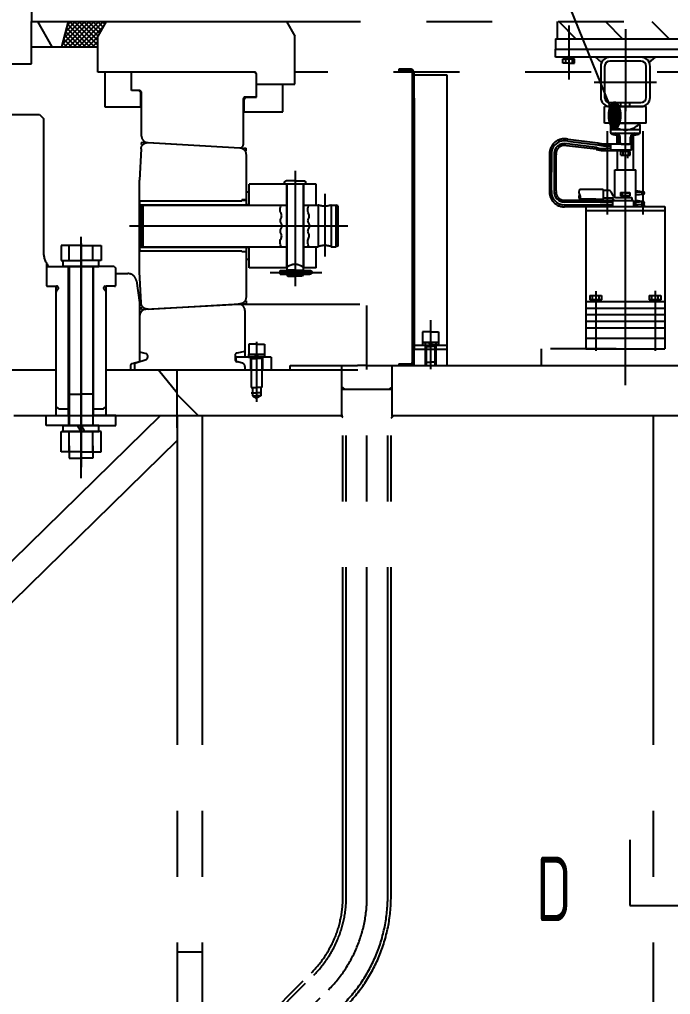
# Model space of a CAD drawing. Header units: millimetres. Extents: x 0 to 16800, y -462 to 11880.
# Drawn here: x 8334 to 9322, y 6671 to 8151 of the extents above; entities that cross this region are included whole.
import ezdxf
from ezdxf.enums import TextEntityAlignment as Align

# ---------------------------------------------------------------- set-up
doc = ezdxf.new("R2010")
doc.units = ezdxf.units.MM
doc.header["$LTSCALE"] = 400
for name, pattern in [('F', [0.75, 0.5, -0.25]), ('G', [2, 1.25, -0.25, 0.25, -0.25]), ('K', [2.5, 1.25, -0.25, 0.25, -0.25, 0.25, -0.25])]:
    doc.linetypes.add(name, pattern=pattern)
for name, color, linetype in [('01', 7, 'Continuous'), ('02', 1, 'Continuous'), ('04', 2, 'F'), ('05', 4, 'G'), ('07', 6, 'K'), ('11', 3, 'Continuous')]:
    doc.layers.add(name, color=color, linetype=linetype)
doc.styles.get("Standard").update_dxf_attribs({"font": 'isocp', "width": 0.707, "bigfont": 'intecad.shx'})
pattern_1 = [(45, (10320.3668, 7437.4077), (-0.4490128, 0.4490128), [])]

# ---------------------------------------------------------------- blocks, each defined once
blk = doc.blocks.new('rererwer')
at = {"layer": '07', "linetype": 'K'}
h = blk.add_hatch(color=6, dxfattribs=at)
h.paths.add_polyline_path([(35779.9, 27177.5), (35779.9, 27174.1), (35784, 27174.1)])
h.paths.add_polyline_path([(35855.9, 27177.3), (35851.8, 27174.1), (35855.9, 27174.1)])
h = blk.add_hatch(color=6, dxfattribs=at)
h.paths.add_polyline_path([(35854.4, 27134.1), (35854.4, 27130.4), (35858.8, 27134.1)])
h.paths.add_polyline_path([(35781.4, 27134.1), (35777.5, 27134.1), (35781.4, 27131.3)])
at = {"layer": '07', "color": 6, "linetype": 'K'}
for p, q in [((35866.4, 27660.1), (35866.4, 27657.6)), ((35883.9, 27660.1), (35866.4, 27660.1)), ((35883.9, 27657.6), (35866.4, 27657.6)), ((35886.9, 27215.6), (35886.9, 27654.6)), ((35889.4, 27210.1), (35889.4, 27654.6)), ((35889.4, 27651.1), (35939.4, 27651.1)), ((35939.4, 27651.1), (35939.4, 27235.1)), ((35889.4, 27616.1), (35889.4, 27235.1)), ((35145.4, 27590.9), (35320.6, 27590.9)), ((35320.6, 27590.9), (35326.6, 27584.9)), ((35326.6, 27584.9), (35326.6, 27381.6)), ((35383.6, 27039.2), (35383.6, 27405.6)), ((35353.2, 27392.1), (35353.2, 27369.6)), ((35383.6, 27392.1), (35353.2, 27392.1)), ((35365.6, 27369.6), (35365.6, 27392.1)), ((35383.6, 27395.2), (35383.6, 27056)), ((35383.6, 27392.1), (35414, 27392.1)), ((35401.6, 27369.6), (35401.6, 27392.1)), ((35414, 27392.1), (35414, 27369.6)), ((35353.2, 27369.6), (35383.6, 27369.6)), ((35356.3, 27360.6), (35356.3, 27369.6)), ((35356.3, 27369.6), (35383.6, 27369.6)), ((35383.6, 27358.5), (35383.6, 27371.7)), ((35410.8, 27369.6), (35383.6, 27369.6)), ((35414, 27369.6), (35383.6, 27369.6)), ((35410.8, 27360.6), (35410.8, 27369.6)), ((35331.1, 27365.3), (35331.1, 27331.4)), ((35331.1, 27358.6), (35333.1, 27360.6)), ((35333.1, 27360.6), (35383.6, 27360.6)), ((35383.6, 27360.6), (35356.3, 27360.6)), ((35364.6, 27134.1), (35364.6, 27360.6)), ((35365.6, 27360.6), (35365.6, 27119.1)), ((35434.1, 27360.6), (35383.6, 27360.6)), ((35383.6, 27360.6), (35410.8, 27360.6)), ((35401.6, 27360.6), (35401.6, 27119.1)), ((35402.6, 27134.1), (35402.6, 27360.6)), ((35434.1, 27360.6), (35436.1, 27358.6)), ((35436.1, 27358.6), (35436.1, 27331.4)), ((35436.1, 27349.6), (35454.9, 27349.6)), ((35467.8, 27338.5), (35472.6, 27305.6)), ((35331.9, 27330.6), (35346.3, 27330.6)), ((35345.6, 27134.1), (35345.6, 27330.6)), ((35346.4, 27323.5), (35348.4, 27325.5)), ((35420.7, 27323.5), (35418.7, 27325.5)), ((35435.3, 27330.6), (35421.6, 27330.6)), ((35421.6, 27134.1), (35421.6, 27330.6)), ((35472.6, 27305.6), (35472.6, 27216.1)), ((35482, 27295.4), (35622, 27303.4)), ((35622, 27303.4), (35806.9, 27303.4)), ((35632.6, 27293.4), (35632.6, 27222.6)), ((35817.9, 26403.9), (35817.9, 27301.4)), ((35472.6, 27285.4), (35472.6, 27216.1)), ((35914.4, 27278.9), (35914.4, 27204.7)), ((35914.4, 27264.3), (35914.4, 27212.3)), ((35902.4, 27261.2), (35902.4, 27245.2)), ((35914.4, 27261.2), (35902.4, 27261.2)), ((35914.4, 27261.2), (35926.4, 27261.2)), ((35926.4, 27261.2), (35926.4, 27245.2)), ((35650.2, 27242.7), (35638.2, 27242.7)), ((35638.2, 27242.7), (35638.2, 27226.7)), ((35650.2, 27245.8), (35650.2, 27155)), ((35650.2, 27242.7), (35662.2, 27242.7)), ((35662.2, 27242.7), (35662.2, 27226.7)), ((35889.4, 27241.1), (35939.4, 27241.1)), ((35889.4, 27235.1), (35939.4, 27235.1)), ((35889.4, 27235.1), (35939.4, 27235.1)), ((35914.4, 27245.2), (35902.2, 27245.2)), ((35902.2, 27245.2), (35902.2, 27241.1)), ((35902.2, 27241.1), (35914.4, 27241.1)), ((35902.4, 27245.2), (35914.4, 27245.2)), ((35906.4, 27245.2), (35906.4, 27210.1)), ((35906.4, 27239.2), (35914.4, 27239.2)), ((35908, 27239.2), (35908, 27210.1)), ((35914.4, 27241.1), (35912, 27245.2)), ((35914.4, 27247.3), (35914.4, 27239)), ((35926.4, 27245.2), (35914.4, 27245.2)), ((35914.4, 27245.2), (35926.6, 27245.2)), ((35914.4, 27245.2), (35916.7, 27241.1)), ((35926.6, 27241.1), (35914.4, 27241.1)), ((35922.4, 27239.2), (35914.4, 27239.2)), ((35920.8, 27239.2), (35920.8, 27210.1)), ((35922.4, 27245.2), (35922.4, 27210.1)), ((35926.6, 27245.2), (35926.6, 27241.1)), ((35939.4, 27235.1), (35939.4, 27210.1)), ((36996.4, 27235.4), (36082.4, 27235.4)), ((36082.4, 27235.4), (36082.4, 27210.1)), ((36082.4, 27235.4), (36082.4, 27210.1)), ((35466.6, 27214.2), (35482.5, 27219.3)), ((35472.6, 27230.8), (35482.3, 27228.1)), ((35484.6, 27225.2), (35484.6, 27222.2)), ((35617.6, 27226.1), (35617.6, 27218.9)), ((35672.6, 27222.6), (35618.6, 27222.6)), ((35618.6, 27222.6), (35618.6, 27218.6)), ((35632.6, 27231.2), (35620, 27229)), ((35650.2, 27226.7), (35638, 27226.7)), ((35638, 27226.7), (35638, 27222.6)), ((35638, 27222.6), (35650.2, 27222.6)), ((35638.2, 27226.7), (35650.2, 27226.7)), ((35641.2, 27222.6), (35641.2, 27203.6)), ((35642.2, 27222.6), (35642.2, 27176.7)), ((35642.2, 27220.7), (35650.2, 27220.7)), ((35650.2, 27222.6), (35647.8, 27226.7)), ((35650.2, 27228.8), (35650.2, 27220.5)), ((35662.2, 27226.7), (35650.2, 27226.7)), ((35650.2, 27226.7), (35662.4, 27226.7)), ((35650.2, 27226.7), (35652.5, 27222.6)), ((35662.4, 27222.6), (35650.2, 27222.6)), ((35658.2, 27220.7), (35650.2, 27220.7)), ((35658.2, 27222.6), (35658.2, 27176.7)), ((35659.2, 27222.6), (35659.2, 27203.6)), ((35662.4, 27226.7), (35662.4, 27222.6)), ((35672.6, 27222.6), (35672.6, 27203.6)), ((35269.6, 27203.6), (35345.6, 27203.6)), ((35281.4, 27203.6), (35345.6, 27203.6)), ((35281.9, 27203.6), (35345.6, 27203.6)), ((35421.6, 27203.6), (35458.6, 27203.6)), ((35421.6, 27203.6), (35701, 27203.6)), ((35421.6, 27203.6), (35701, 27203.6)), ((35458.6, 27209.8), (35458.6, 27203.6)), ((35458.6, 27203.6), (35804.2, 27203.6)), ((35461, 27213), (35472.6, 27216.1)), ((35464.6, 27211.3), (35464.6, 27203.6)), ((35465.2, 27203.6), (35736.4, 27203.6)), ((35501.4, 27203.6), (35529.4, 27168.6)), ((35529.4, 27134.1), (35529.4, 27203.6)), ((35628.9, 27213.6), (35619.8, 27216)), ((35632.6, 27208.7), (35632.6, 27203.6)), ((35701, 27203.6), (35701, 27210.1)), ((35701, 27210.1), (35803.6, 27210.1)), ((35779.9, 27203.6), (35779.9, 27210.1)), ((35779.9, 27134.1), (35779.9, 27203.6)), ((35817.9, 27210.1), (35803.6, 27210.1)), ((35817.9, 27210.1), (37063.2, 27210.1)), ((35855.9, 27134.1), (35855.9, 27210.1)), ((35866.4, 27212.6), (35866.4, 27210.1)), ((35866.4, 27212.6), (35883.9, 27212.6)), ((35866.4, 27210.1), (35883.9, 27210.1)), ((35886.9, 27210.1), (35939.4, 27210.1)), ((35906.4, 27215.2), (35914.4, 27215.2)), ((35922.4, 27215.2), (35914.4, 27215.2)), ((35642.2, 27176.7), (35650.2, 27176.7)), ((35643.8, 27176.7), (35643.8, 27168.6)), ((35658.2, 27176.7), (35650.2, 27176.7)), ((35656.6, 27176.7), (35656.6, 27168.6)), ((35784, 27174.1), (35779.9, 27177.5)), ((35779.9, 27174.1), (35855.9, 27174.1)), ((35781.4, 26403.9), (35781.4, 27174.1)), ((35786.4, 26403.9), (35786.4, 27174.1)), ((35849.4, 26403.9), (35849.4, 27174.1)), ((35851.8, 27174.1), (35855.9, 27177.3)), ((35854.4, 26403.9), (35854.4, 27174.1)), ((35365.6, 27166.6), (35383.6, 27166.6)), ((35401.6, 27166.6), (35383.6, 27166.6)), ((35529.4, 27166.1), (35561.4, 27134.1)), ((35642.2, 27168.6), (35650.2, 27168.6)), ((35643.8, 27168.6), (35643.8, 27163.9)), ((35643.8, 27163.9), (35650.2, 27160.7)), ((35643.8, 27163.9), (35650.2, 27163.9)), ((35658.2, 27168.6), (35650.2, 27168.6)), ((35656.6, 27163.9), (35650.2, 27163.9)), ((35656.6, 27163.9), (35650.2, 27160.7)), ((35656.6, 27168.6), (35656.6, 27163.9)), ((35349.6, 27144.1), (35345.6, 27148.1)), ((35349.6, 27144.1), (35364.6, 27144.1)), ((35401.6, 27144.1), (35417.6, 27144.1)), ((35417.6, 27144.1), (35421.6, 27148.1)), ((35503.6, 27133.8), (34947.6, 26589.6)), ((35281.4, 27134.1), (35781.4, 27134.1)), ((35281.4, 27134.1), (35365.6, 27134.1)), ((35330.6, 27119.1), (35330.6, 27134.1)), ((35330.6, 27134.1), (35365.6, 27134.1)), ((35365.1, 27119.1), (35365.1, 27134.1)), ((35383.6, 27117), (35383.6, 27135.9)), ((35436.6, 27134.1), (35401.6, 27134.1)), ((35402.1, 27119.1), (35402.1, 27134.1)), ((35436.6, 27119.1), (35436.6, 27134.1)), ((35503.6, 27133.8), (35503.6, 27134.1)), ((35529.1, 27133.6), (35503.6, 27133.8)), ((35529.1, 27133.6), (35529.4, 27096.1)), ((35529.4, 27134.1), (35529.4, 26084.2)), ((35567.4, 27134.1), (35567.4, 26122.2)), ((35777.5, 27134.1), (35781.4, 27131.3)), ((35854.4, 27134.1), (37047.4, 27134.1)), ((35854.4, 27130.4), (35858.8, 27134.1)), ((36252.4, 27134.1), (36252.4, 25355.1)), ((35383.6, 27119.1), (35330.6, 27119.1)), ((35356.3, 27110.1), (35356.3, 27119.1)), ((35356.3, 27119.1), (35383.6, 27119.1)), ((35383.6, 27110.1), (35378.4, 27119.1)), ((35383.6, 27108), (35383.6, 27121.2)), ((35383.6, 27119.1), (35436.6, 27119.1)), ((35383.6, 27119.1), (35388.8, 27110.1)), ((35410.8, 27119.1), (35383.6, 27119.1)), ((35410.8, 27110.1), (35410.8, 27119.1)), ((35353.2, 27079.1), (35353.2, 27110.1)), ((35353.2, 27110.1), (35383.6, 27110.1)), ((35383.6, 27110.1), (35356.3, 27110.1)), ((35365.6, 27079.1), (35365.6, 27110.1)), ((35383.6, 27078), (35383.6, 27111.1)), ((35414, 27110.1), (35383.6, 27110.1)), ((35383.6, 27110.1), (35410.8, 27110.1)), ((35401.6, 27079.1), (35401.6, 27110.1)), ((35414, 27079.1), (35414, 27110.1)), ((35529.4, 27096.1), (34963.4, 26542.1)), ((35365.6, 27088.1), (35365.6, 27069.6)), ((35401.6, 27088.1), (35401.6, 27069.6)), ((35383.6, 27079.1), (35353.2, 27079.1)), ((35383.6, 27079.1), (35414, 27079.1)), ((35365.6, 27069.6), (35383.6, 27069.6)), ((35401.6, 27069.6), (35383.6, 27069.6)), ((35529.4, 26320.1), (35567.4, 26320.1)), ((35084.6, 25639.5), (35733.5, 26288.3)), ((35088.2, 25635.9), (35737, 26284.8)), ((35110.4, 25613.7), (35759.3, 26262.5))]:
    blk.add_line(p, q, dxfattribs=at)
for centre, radius, start, end in [((35883.9, 27654.6), 5.5, 0, 90), ((35883.9, 27654.6), 3, 0, 90), ((35358.6, 27381.6), 32, 180, 221.1333), ((35454.9, 27336.6), 13, 8.25, 90), ((35332.6, 27332.1), 1.5, 180, 270), ((35331.9, 27331.4), 0.8, 180, 270), ((35348.6, 27321.4), 3, 135, 180), ((35346.3, 27327.6), 3, 315, 90), ((35420.8, 27327.6), 3, 90, 225), ((35418.6, 27321.4), 3, 0, 45), ((35434.6, 27332.1), 1.5, 270, 0), ((35435.3, 27331.4), 0.8, 270, 0), ((35482.6, 27285.4), 10, 93.2448, 180), ((35622.6, 27293.4), 10, 0, 93.2448), ((35481.6, 27225.2), 3, 0, 75), ((35481.6, 27222.2), 3, 288, 0), ((35620.6, 27226.1), 3, 100, 180), ((35620.6, 27218.9), 3, 180, 255), ((35621.6, 27218.6), 3, 180, 255), ((35461.9, 27209.8), 3.3, 105, 180), ((35467.6, 27211.3), 3, 108, 180), ((35627.6, 27208.7), 5, 0, 75), ((35883.9, 27215.6), 3, 270, 0), ((35883.9, 27215.6), 5.5, 270, 0), ((35617.9, 26403.9), 163.5, 315, 0), ((35617.9, 26403.9), 168.5, 315, 0), ((35617.9, 26403.9), 200, 315, 0), ((35617.9, 26403.9), 231.5, 315, 0), ((35617.9, 26403.9), 236.5, 315, 0)]:
    blk.add_arc(centre, radius, start, end, dxfattribs=at)
blk = doc.blocks.new('trttrt')
at = {"layer": '07', "color": 6, "linetype": 'K'}
for p, q in [((40031.4, 27548.5), (39892.1, 27540.6)), ((40041.4, 27549), (40037.9, 27548.8)), ((40041.4, 27549), (40041.6, 27545.5)), ((39886.5, 27540.3), (39882.6, 27540)), ((39882.6, 27536), (39882.6, 27540)), ((39882.6, 27530.6), (39882.6, 27453.5)), ((40041.9, 27539.1), (40044.6, 27491.7)), ((39808.1, 27505.5), (39808.1, 27330.5)), ((39776.1, 27453.5), (39776.1, 27485.5)), ((39776.1, 27485.5), (39877.6, 27485.5)), ((39808.1, 27490.5), (39794.6, 27490.5)), ((39795.1, 27485.5), (39795.1, 27358.5)), ((39795.6, 27484.5), (39795.6, 27354.5)), ((39808.1, 27490.5), (39821.6, 27490.5)), ((39820.6, 27484.5), (39820.6, 27354.5)), ((39821.1, 27485.5), (39821.1, 27358.5)), ((39877.6, 27453.5), (39877.6, 27485.5)), ((40044.6, 27352.4), (40044.6, 27491.7)), ((39763.1, 27470.8), (39763.1, 27375.4)), ((39877.6, 27473), (39882.6, 27473)), ((39882.6, 27461.5), (39889, 27461.5)), ((39889, 27461), (39882.6, 27461)), ((39889, 27461.5), (39889, 27460)), ((40044.6, 27460), (39889, 27460)), ((40042.9, 27460), (40044.4, 27459.2)), ((40042.9, 27454), (40044.4, 27454.9)), ((40044.4, 27459.2), (40044.4, 27384.9)), ((39743.1, 27452.7), (39746.1, 27453.5)), ((39743.1, 27452.7), (39743.1, 27391.3)), ((39753.1, 27453.5), (39746.1, 27453.5)), ((39746.1, 27453.5), (39746.1, 27390.5)), ((39753.1, 27453.5), (39753.1, 27390.5)), ((39795.6, 27453.5), (39773.1, 27453.5)), ((39773.1, 27453.5), (39773.1, 27390.5)), ((40039.4, 27453.5), (39820.6, 27453.5)), ((39882.6, 27454.5), (39877.6, 27454.5)), ((40042.9, 27454), (39882.6, 27454)), ((40042.4, 27452.7), (40039.4, 27453.5)), ((40039.4, 27453.5), (40039.4, 27390.5)), ((40042.4, 27452.7), (40042.4, 27391.3)), ((40042.9, 27454), (40042.9, 27390)), ((40059.6, 27422), (39728.1, 27422)), ((39743.1, 27391.3), (39746.1, 27390.5)), ((39753.1, 27390.5), (39746.1, 27390.5)), ((39795.6, 27390.5), (39773.1, 27390.5)), ((39776.1, 27358.5), (39776.1, 27390.5)), ((40039.4, 27390.5), (39820.6, 27390.5)), ((39877.6, 27358.5), (39877.6, 27390.5)), ((39882.6, 27389.5), (39877.6, 27389.5)), ((39882.6, 27390.5), (39882.6, 27313.5)), ((40042.9, 27390), (39882.6, 27390)), ((39889, 27383), (39882.6, 27383)), ((39882.6, 27382.5), (39889, 27382.5)), ((39889, 27384), (39889, 27382.5)), ((40044.6, 27384), (39889, 27384)), ((40042.4, 27391.3), (40039.4, 27390.5)), ((40042.9, 27390), (40044.4, 27389.2)), ((40042.9, 27384), (40044.4, 27384.9)), ((39877.6, 27371), (39882.6, 27371)), ((39845.7, 27351.5), (39767.5, 27351.5)), ((39776.1, 27358.5), (39795.6, 27358.5)), ((39830.7, 27354.5), (39785.4, 27354.5)), ((39796.9, 27354.7), (39795.6, 27355.9)), ((39796.9, 27354.7), (39796.9, 27354.5)), ((39808.1, 27354.7), (39796.9, 27354.7)), ((39808.1, 27354.7), (39819.4, 27354.7)), ((39819.4, 27354.7), (39820.6, 27355.9)), ((39819.4, 27354.7), (39819.4, 27354.5)), ((39820.6, 27358.5), (39877.6, 27358.5)), ((39830.7, 27348.6), (39830.7, 27354.5)), ((40041.9, 27305), (40044.6, 27352.4)), ((39830.7, 27348.6), (39785.4, 27348.6)), ((39795.6, 27348.6), (39795.6, 27348.5)), ((39795.6, 27348.5), (39797.4, 27345.5)), ((39796.9, 27348.4), (39796.1, 27347.7)), ((39796.9, 27348.4), (39796.9, 27348.6)), ((39808.1, 27348.4), (39796.9, 27348.4)), ((39797.4, 27345.5), (39808.1, 27345.5)), ((39808.1, 27348.4), (39819.4, 27348.4)), ((39818.9, 27345.5), (39808.1, 27345.5)), ((39820.6, 27348.5), (39818.9, 27345.5)), ((39819.4, 27348.4), (39819.4, 27348.6)), ((39819.4, 27348.4), (39820.1, 27347.7)), ((39820.6, 27348.6), (39820.6, 27348.5)), ((39882.6, 27308.1), (39882.6, 27304)), ((39886.5, 27303.8), (39882.6, 27304)), ((40031.4, 27295.6), (39892.1, 27303.5)), ((40041.4, 27295), (40037.9, 27295.2)), ((40041.4, 27295), (40041.6, 27298.6))]:
    blk.add_line(p, q, dxfattribs=at)
for points in [[(39787.2, 27390.5), (39788.3, 27393.3), (39788.8, 27395.8), (39788.9, 27397.9), (39788.6, 27399.8), (39788.1, 27401.5), (39787.5, 27403), (39787, 27404.4), (39786.6, 27405.6), (39786.5, 27406.8), (39786.6, 27408), (39786.9, 27409.1), (39787.3, 27410.1), (39787.7, 27411.2), (39788.1, 27412.2), (39788.4, 27413.2), (39788.5, 27414.2), (39788.4, 27415.2), (39788.1, 27416.1), (39787.7, 27417.1), (39787.2, 27418.1), (39786.8, 27419.1), (39786.4, 27420.1), (39786.1, 27421.1), (39786, 27422), (39786.1, 27423), (39786.4, 27424), (39786.8, 27425), (39787.2, 27426), (39787.7, 27427), (39788.1, 27428), (39788.4, 27428.9), (39788.5, 27429.9), (39788.4, 27430.9), (39788.1, 27431.9), (39787.7, 27432.9), (39787.3, 27433.9), (39786.9, 27435), (39786.6, 27436.1), (39786.5, 27437.2), (39786.6, 27438.5), (39787, 27439.7), (39787.5, 27441.1), (39788.1, 27442.6), (39788.6, 27444.3), (39788.9, 27446.2), (39788.8, 27448.3), (39788.3, 27450.8), (39787.2, 27453.5)], [(39829.2, 27390.5), (39830.2, 27393.3), (39830.7, 27395.8), (39830.8, 27397.9), (39830.5, 27399.8), (39830, 27401.5), (39829.4, 27403), (39828.9, 27404.4), (39828.5, 27405.6), (39828.4, 27406.8), (39828.5, 27408), (39828.8, 27409.1), (39829.2, 27410.1), (39829.6, 27411.2), (39830, 27412.2), (39830.3, 27413.2), (39830.4, 27414.2), (39830.3, 27415.2), (39830, 27416.1), (39829.6, 27417.1), (39829.2, 27418.1), (39828.7, 27419.1), (39828.3, 27420.1), (39828, 27421.1), (39827.9, 27422), (39828, 27423), (39828.3, 27424), (39828.7, 27425), (39829.2, 27426), (39829.6, 27427), (39830, 27428), (39830.3, 27428.9), (39830.4, 27429.9), (39830.3, 27430.9), (39830, 27431.9), (39829.6, 27432.9), (39829.2, 27433.9), (39828.8, 27435), (39828.5, 27436.1), (39828.4, 27437.2), (39828.5, 27438.5), (39828.9, 27439.7), (39829.4, 27441.1), (39830, 27442.6), (39830.5, 27444.3), (39830.8, 27446.2), (39830.7, 27448.3), (39830.2, 27450.8), (39829.2, 27453.5)]]:
    blk.add_lwpolyline(points, dxfattribs=at)
for centre, radius, start, end in [((40032, 27538.5), 10, 3.2448, 93.2448), ((39892.6, 27530.6), 10, 93.2448, 180), ((39794.6, 27488), 2.5, 90.0002, 272.3087), ((39794.6, 27484.5), 1, 360, 90), ((39821.6, 27484.5), 1, 90, 180), ((39821.5, 27488), 2.5, 270, 87.6919), ((39785.4, 27351.5), 2.95, 90, 270), ((39808.1, 27345.5), 18.6, 90, 132.2249), ((39808.1, 27345.5), 18.6, 47.775, 90), ((39892.6, 27313.5), 10, 180, 266.7552), ((40032, 27305.6), 10, 266.7552, 356.7552)]:
    blk.add_arc(centre, radius, start, end, dxfattribs=at)
for points in [[(39753.1, 27453.5), (39753.5, 27453.4), (39753.8, 27453.3), (39754.2, 27453.2), (39754.6, 27453.1), (39755, 27453), (39755.4, 27452.9), (39755.9, 27452.8), (39756.3, 27452.7), (39756.8, 27452.6), (39757.4, 27452.5), (39758, 27452.4), (39758.7, 27452.2), (39759.5, 27452.1), (39760.6, 27452), (39763.1, 27451.9), (39765.7, 27452), (39766.7, 27452.1), (39767.5, 27452.2), (39768.2, 27452.4), (39768.8, 27452.5), (39769.4, 27452.6), (39769.9, 27452.7), (39770.4, 27452.8), (39770.8, 27452.9), (39771.3, 27453), (39771.7, 27453.1), (39772, 27453.2), (39772.4, 27453.3), (39772.8, 27453.4), (39773.1, 27453.5)], [(39753.1, 27390.5), (39753.5, 27390.7), (39753.8, 27390.8), (39754.2, 27390.9), (39754.6, 27391), (39755, 27391.1), (39755.4, 27391.2), (39755.9, 27391.3), (39756.3, 27391.4), (39756.8, 27391.5), (39757.4, 27391.6), (39758, 27391.7), (39758.7, 27391.8), (39759.5, 27392), (39760.6, 27392.1), (39763.1, 27392.2), (39765.7, 27392.1), (39766.7, 27392), (39767.5, 27391.8), (39768.2, 27391.7), (39768.8, 27391.6), (39769.4, 27391.5), (39769.9, 27391.4), (39770.4, 27391.3), (39770.8, 27391.2), (39771.3, 27391.1), (39771.7, 27391), (39772, 27390.9), (39772.4, 27390.8), (39772.8, 27390.7), (39773.1, 27390.5)]]:
    blk.add_spline(points, degree=3, dxfattribs=at)
blk = doc.blocks.new('tfdfsdfsd')
at = {"layer": '07', "linetype": 'K'}
h = blk.add_hatch(dxfattribs=at)
h.set_pattern_fill('_USER', color=6, scale=5, angle=315, style=0, double=1, pattern_type=0)
h.set_pattern_definition([(315, (30497.1774, 26697.619), (3.535534, 3.535534), []), (45, (30497.1774, 26697.619), (-3.535534, 3.535534), [])])
h.paths.add_polyline_path([(35408.9, 33295), (35408.9, 33311), (35421.9, 33333), (35364.4, 33333), (35354.2, 33295)])
h = blk.add_hatch(dxfattribs=at)
h.set_pattern_fill('_USER', color=6, scale=50, angle=315, style=0, pattern_type=0)
h.set_pattern_definition([(315, (30481.223, 27548.505), (35.35534, 35.35534), [])])
h.paths.add_polyline_path([(36929.3, 33333, 0.00787), (36942.1, 33307.1), (37174.4, 33307.1), (37174.4, 33333)])
h.paths.add_polyline_path([(36942.1, 33307.1, -0.00787), (36929.3, 33333), (36107.4, 33333), (36107.4, 33307.1)])
h.paths.add_polyline_path([(38574.7, 33307.1, 0.00787), (38587.4, 33333), (38342.4, 33333), (38342.4, 33307.1)])
h.paths.add_polyline_path([(39409.4, 33307.1), (39409.4, 33333), (38587.4, 33333, -0.00787), (38574.7, 33307.1)])
at = {"layer": '07', "color": 6, "linetype": 'K'}
for p, q in [((35308.4, 33383), (35308.4, 33333)), ((35308.1, 33333), (40208.6, 33333)), ((35308.1, 33269), (35308.1, 33333)), ((35308.1, 33333), (35566.6, 33333)), ((35339.8, 33295), (35317.9, 33333)), ((35354.2, 33295), (35364.4, 33333)), ((35421.9, 33333), (35408.9, 33311)), ((35695.4, 33333), (35708.4, 33311)), ((36107.4, 33307.1), (36107.4, 33333)), ((35408.9, 33256.3), (35408.9, 33311)), ((35708.4, 33238.3), (35708.4, 33311)), ((36107.4, 33307.1), (37536, 33307.1)), ((35308.1, 33295), (35354.2, 33295)), ((35354.2, 33295), (35408.9, 33295)), ((34432.6, 33269), (35308.1, 33269)), ((35647.1, 33256.3), (35408.9, 33256.3)), ((35420.4, 33203.3), (35420.4, 33256.3)), ((35460.4, 33228.3), (35460.4, 33256.3)), ((35647.1, 33256.3), (35650.1, 33253.3)), ((35650.1, 33218.3), (35650.1, 33253.3)), ((37758.4, 33256.3), (35708.4, 33256.3)), ((35472.4, 33228.3), (35460.4, 33228.3)), ((35471.4, 33228.3), (35474.4, 33225.3)), ((35650.1, 33238.3), (35708.4, 33238.3)), ((35690.1, 33196.3), (35690.1, 33238.3)), ((35474.4, 33203.3), (35474.4, 33225.3)), ((35475.4, 33159.4), (35475.4, 33225.3)), ((35630.1, 33146.5), (35630.1, 33216.3)), ((35631.1, 33215.3), (35634.1, 33218.3)), ((35631.1, 33196.3), (35631.1, 33215.3)), ((35650.1, 33218.3), (35632.1, 33218.3)), ((35635.1, 33218.3), (35650.2, 33218.3)), ((35640, 33218.3), (35650.2, 33218.3)), ((35474.4, 33203.3), (35420.4, 33203.3)), ((35631.1, 33196.3), (35690.1, 33196.3)), ((35484.8, 33149.4), (35624.8, 33141.5))]:
    blk.add_line(p, q, dxfattribs=at)
for centre, radius, start, end in [((35647.1, 33253.3), 3, 0, 90), ((35472.4, 33225.3), 3, 0, 90), ((35632.1, 33216.3), 2, 90, 180), ((35485.4, 33159.4), 10, 180, 266.7552), ((35625.1, 33146.5), 5, 266.7552, 0)]:
    blk.add_arc(centre, radius, start, end, dxfattribs=at)
blk = doc.blocks.new('*U142')
at = {"layer": '01'}
for p, q in [((-7.7, 2.6), (-7.7, 0)), ((0, 2.6), (-7.7, 2.6)), ((-7.7, 0), (0, 0)), ((0, 0), (-1.5, 2.6)), ((0, 2.6), (1.5, 0)), ((0, 2.6), (7.7, 2.6)), ((7.7, 0), (0, 0)), ((7.7, 2.6), (7.7, 0))]:
    blk.add_line(p, q, dxfattribs=at)
at = {"layer": '05'}
blk.add_line((0, 4.7), (0, -2.1), dxfattribs=at)
blk = doc.blocks.new('RERER')
for points in [[(9217.6, 8085.8, -0.28969), (9230.3, 8093.8), (9208.3, 8093.8)], [(9289.9, 8085.8, 0.28969), (9277.3, 8093.8), (9299.3, 8093.8)], [(9269.8, 7870.2), (9269.8, 7867), (9273, 7867)]]:
    blk.add_hatch(color=256).paths.add_polyline_path(points)
at = {"layer": '02'}
h = blk.add_hatch(dxfattribs=at)
h.set_pattern_fill('LINE', color=256, scale=0.2, angle=45, style=0)
h.set_pattern_definition(pattern_1)
h.paths.add_polyline_path([(9280.8, 7889.4, 0.414214), (9278.9, 7887.6), (9280.8, 7887.6)])
h.paths.add_polyline_path([(9280.8, 7887.6), (9278.9, 7887.6, 0.414214), (9280.8, 7885.7)])
h.paths.add_polyline_path([(9280.8, 7889.4), (9280.8, 7887.6), (9282.7, 7887.6, 0.414214)])
h.paths.add_polyline_path([(9282.7, 7887.6), (9280.8, 7887.6), (9280.8, 7885.7, 0.414214)], flags=16)
h.paths.add_polyline_path([(9280.5, 7884.3), (9283.3, 7884.3), (9283.3, 7888), (9280.5, 7888)], flags=9)
h = blk.add_hatch(dxfattribs=at)
h.set_pattern_fill('LINE', color=256, scale=0.2, angle=45, style=0)
h.set_pattern_definition(pattern_1)
h.paths.add_polyline_path([(9280.8, 7874.5, 0.017381), (9280.6, 7874.5, 0.965832), (9280.8, 7870.8)])
h.paths.add_polyline_path([(9280.8, 7874.5), (9280.8, 7870.8, 1)])
h = blk.add_hatch(dxfattribs=at)
h.set_pattern_fill('LINE', color=256, scale=0.2, angle=45, style=0)
h.set_pattern_definition(pattern_1)
h.paths.add_polyline_path([(9280.8, 7870.8), (9280.5, 7870.8, 0.91941), (9280.8, 7867)])
h.paths.add_polyline_path([(9280.8, 7870.8), (9280.8, 7870.8), (9280.8, 7867, 0.985695)])
for p, q in [((9147.8, 8093.8), (9147.8, 8105.8)), ((9359.8, 8093.8), (9147.8, 8093.8)), ((9217.6, 8085.8), (9208.3, 8093.8)), ((9277.3, 8087.8), (9230.3, 8087.8)), ((9289.9, 8085.8), (9299.3, 8093.8)), ((9216.3, 8079.8), (9216.3, 8032.8)), ((9222.3, 8079.8), (9222.3, 8032.8)), ((9285.3, 8032.8), (9285.3, 8079.8)), ((9291.3, 8032.8), (9291.3, 8079.8)), ((9230.3, 8024.8), (9277.3, 8024.8)), ((9253.8, 8018.8), (9222, 8018.8)), ((9222, 7993.4), (9222, 8018.8)), ((9230.3, 8018.8), (9277.3, 8018.8)), ((9285.5, 8018.8), (9253.8, 8018.8)), ((9285.5, 7993.4), (9285.5, 8018.8)), ((9285.5, 7993.4), (9222, 7993.4)), ((9237.8, 7923), (9253.8, 7923)), ((9253.8, 7923), (9269.8, 7923)), ((9269.8, 7891.6), (9280.8, 7889.4)), ((9269.8, 7888.6), (9280.6, 7889.4)), ((9269.8, 7884.8), (9280.9, 7885.7)), ((9269.8, 7876.8), (9281.1, 7874.5)), ((9269.8, 7873.8), (9280.6, 7874.5)), ((9269.8, 7870), (9280.9, 7870.8)), ((9273, 7867), (9269.8, 7870.2))]:
    blk.add_line(p, q)
at = {"ltscale": 0.75}
for p, q in [((9224, 7959.2), (9231.6, 7959.2)), ((9231.6, 7955), (9224, 7955)), ((9263.3, 7961.6), (9231.6, 7961.6)), ((9263.3, 7952.6), (9231.6, 7952.6)), ((9202.9, 7892.7), (9184.4, 7892.7)), ((9219.2, 7892.7), (9202.9, 7892.7)), ((9220.6, 7879.6), (9220.6, 7891.3)), ((9229.1, 7891.2), (9220.6, 7891.2)), ((9235.7, 7882.9), (9232.2, 7889.3)), ((9208.9, 7878.2), (9184.4, 7878.2)), ((9208.9, 7878.2), (9219.2, 7878.2)), ((9234.7, 7879.8), (9220.6, 7879.8)), ((9234.6, 7876), (9266.3, 7876)), ((9235.7, 7877.9), (9234.7, 7879.8)), ((9238.8, 7881), (9263.4, 7881)), ((9263.4, 7881), (9263.4, 7876)), ((9234.6, 7873.6), (9215.3, 7873.6)), ((9234.6, 7869.4), (9215.3, 7869.4))]:
    blk.add_line(p, q, dxfattribs=at)
for centre, radius, start, end in [((9230.3, 8079.8), 14, 90, 180), ((9230.3, 8079.8), 8, 90, 180), ((9277.3, 8079.8), 14, 0, 90), ((9277.3, 8079.8), 8, 0, 90), ((9230.3, 8032.8), 14, 180, 270), ((9230.3, 8032.8), 8, 180, 270), ((9277.3, 8032.8), 14, 270, 0), ((9277.3, 8032.8), 8, 270, 0), ((9280.8, 7887.6), 1.88, 270, 90), ((9280.8, 7872.7), 1.88, 270, 93.9831), ((9280.8, 7868.9), 1.88, 270, 88.349)]:
    blk.add_arc(centre, radius, start, end)
for centre, radius, start, end in [((9161.2, 7947), 19.9, 75.2718, 187.2116), ((9161.2, 7947), 15.7, 75.2718, 187.2613), ((9224, 8009.1), 54.2, 255.2718, 270), ((9224, 8009.1), 50, 255.2718, 270), ((9161.2, 7889.4), 19.9, 174.6492, 270), ((9161.2, 7889.4), 15.7, 174.3026, 270), ((9219.2, 7891.3), 1.4, 0, 90), ((9229.1, 7887.7), 3.5, 28.2759, 90), ((9219.2, 7879.6), 1.4, 270, 0), ((9238.8, 7884.5), 3.5, 208.2759, 270), ((9238.8, 7879.5), 3.5, 208.2759, 270)]:
    blk.add_arc(centre, radius, start, end, dxfattribs=at)
blk.add_ellipse((9184.4, 7889.1), major_axis=(0, -3.63), ratio=0.371048, start_param=3.141593, end_param=6.283185, dxfattribs=at)
at = {"ltscale": 0.75, "extrusion": (0, 0, -1)}
blk.add_ellipse((9184.4, 7881.8), major_axis=(0, -3.63), ratio=0.371048, dxfattribs=at)
blk.add_ellipse((9185.3, 7881.8), major_axis=(0, 3.63), ratio=0.371048, start_param=3.48017, end_param=5.944608, dxfattribs=at)
at = {"layer": '01', "color": 7, "linetype": 'Continuous'}
for p, q in [((9147.8, 8121.8), (10223.8, 8121.8)), ((9147.8, 8105.8), (10007.8, 8105.8)), ((9231.5, 7983.9), (9276, 7983.9)), ((9231.6, 7978.5), (9275.9, 7978.5)), ((9241.3, 7962.1), (9241.3, 7975.6)), ((9245.8, 7963.6), (9245.8, 7972.1)), ((9261.7, 7963.6), (9261.7, 7972.1)), ((9266.3, 7923), (9266.3, 7975.6)), ((9241.3, 7952.1), (9241.3, 7923)), ((9247.8, 7961.6), (9259.7, 7961.6)), ((9237.8, 7881.2), (9237.8, 7923)), ((9269.8, 7867), (9269.8, 7923))]:
    blk.add_line(p, q, dxfattribs=at)
at = {"layer": '01'}
for p, q in [((9147.8, 8121.8), (9147.8, 8105.8)), ((9158.9, 8091.2), (9167.8, 8091.2)), ((9158.9, 8084.8), (9158.9, 8091.2)), ((9167.8, 8084.8), (9158.9, 8084.8)), ((9160.1, 8091.2), (9160.1, 8093.8)), ((9167.8, 8091.2), (9160.1, 8091.2)), ((9162.8, 8091.2), (9162.8, 8084.8)), ((9167.8, 8093.8), (9166.3, 8091.2)), ((9167.8, 8091.2), (9169.3, 8093.8)), ((9167.8, 8091.2), (9175.5, 8091.2)), ((9176.7, 8091.2), (9167.8, 8091.2)), ((9167.8, 8084.8), (9176.7, 8084.8)), ((9172.8, 8091.2), (9172.8, 8084.8)), ((9175.5, 8091.2), (9175.5, 8093.8)), ((9176.7, 8084.8), (9176.7, 8091.2)), ((9233.5, 7993.4), (9274, 7993.4)), ((9231.5, 7979.1), (9231.5, 7991.4)), ((9276, 7979.1), (9276, 7991.4)), ((9166.2, 7966.3), (9211.3, 7960.8)), ((9244.3, 7962.1), (9244.3, 7971.1)), ((9263.3, 7957.7), (9263.3, 7971.1)), ((9141.4, 7949.5), (9141.3, 7887.6)), ((9145.6, 7949), (9145.5, 7887.8)), ((9210.2, 7956.7), (9165.2, 7962.2)), ((9246.7, 7945.2), (9260.9, 7945.2)), ((9266.3, 7876), (9266.3, 7867)), ((9215.3, 7873.6), (9161, 7873.6)), ((9161, 7869.4), (9215.3, 7869.4)), ((9193.8, 7867), (9193.8, 7651)), ((9193.8, 7867), (9313.8, 7867)), ((9193.8, 7861), (9313.8, 7861)), ((9313.8, 7867), (9313.8, 7651)), ((9193.8, 7723), (9313.8, 7723)), ((9193.8, 7713), (9313.8, 7713)), ((9193.8, 7703), (9313.8, 7703)), ((9193.8, 7693), (9313.8, 7693)), ((9193.8, 7683), (9313.8, 7683)), ((9193.8, 7667), (9313.8, 7667)), ((9193.8, 7651), (9313.8, 7650.8))]:
    blk.add_line(p, q, dxfattribs=at)
at = {"layer": '01', "ltscale": 0.75}
for p, q in [((9231.6, 7952.6), (9231.6, 7961.6)), ((9260.9, 7950.5), (9246.7, 7950.5)), ((9246.7, 7945.2), (9246.7, 7950.5)), ((9247.6, 7950.5), (9247.6, 7952.6)), ((9249.8, 7950.5), (9249.8, 7945.2)), ((9253.8, 7950.5), (9252.6, 7952.6)), ((9253.8, 7952.6), (9255, 7950.5)), ((9257.8, 7950.5), (9257.8, 7945.2)), ((9259.9, 7950.5), (9259.9, 7952.6)), ((9260.9, 7945.2), (9260.9, 7950.5)), ((9263.3, 7952.6), (9263.3, 7961.6)), ((9257.7, 7940.7), (9257.7, 7946)), ((9234.6, 7867), (9234.6, 7876)), ((9246.4, 7888.4), (9246.4, 7883.1)), ((9246.4, 7888.4), (9260.8, 7888.4)), ((9260.8, 7883.1), (9246.4, 7883.1)), ((9253.6, 7887.6), (9246.5, 7887.6)), ((9247.4, 7883.1), (9247.4, 7881)), ((9249.6, 7883.1), (9249.6, 7888.4)), ((9253.6, 7881), (9252.4, 7883.1)), ((9253.6, 7887.6), (9260.7, 7887.6)), ((9253.6, 7883.1), (9254.8, 7881)), ((9259.7, 7883.1), (9259.7, 7881)), ((9260.8, 7888.4), (9260.8, 7883.1)), ((9199.9, 7732), (9217.7, 7732)), ((9199.9, 7732), (9199.9, 7725.6)), ((9203.8, 7725.6), (9203.8, 7732)), ((9213.8, 7725.6), (9213.8, 7732)), ((9217.7, 7732), (9217.7, 7725.6)), ((9289.9, 7732), (9289.9, 7725.6)), ((9289.9, 7732), (9307.7, 7732)), ((9293.8, 7725.6), (9293.8, 7732)), ((9303.8, 7725.6), (9303.8, 7732)), ((9307.7, 7732), (9307.7, 7725.6)), ((9217.7, 7725.6), (9199.9, 7725.6)), ((9307.7, 7725.6), (9289.9, 7725.6))]:
    blk.add_line(p, q, dxfattribs=at)
at = {"layer": '01'}
for centre, radius, start, end in [((9233.5, 7991.4), 2, 90, 180), ((9253.8, 8013.5), 30, 223.6742, 316.3258), ((9274, 7991.4), 2, 0, 90), ((9233.5, 7979.1), 2, 180, 256.7396), ((9274, 7979.1), 2, 283.2604, 0), ((9253.8, 8065), 90.3, 256.7396, 262.8945), ((9269.7, 7971.1), 6.4, 137.683, 180), ((9253.8, 8065), 90.3, 277.1055, 283.2604)]:
    blk.add_arc(centre, radius, start, end, dxfattribs=at)
at = {"layer": '01', "color": 7, "linetype": 'Continuous'}
for centre, radius, start, end in [((9239.4, 7972.1), 6.4, 0, 90), ((9268.1, 7972.1), 6.4, 90, 180), ((9237.9, 7971.1), 6.4, 0, 42.317), ((9247.8, 7963.6), 2, 180, 270), ((9259.7, 7963.6), 2, 270, 0), ((9280.8, 7887.6), 1.88, 90, 270), ((9280.8, 7872.7), 1.88, 91.651, 270), ((9280.8, 7868.9), 1.88, 91.651, 270)]:
    blk.add_arc(centre, radius, start, end, dxfattribs=at)
at = {"layer": '04', "color": 2, "linetype": 'F'}
for p, q in [((9246.8, 8018.8), (9246.8, 8024.8)), ((9260.8, 8018.8), (9260.8, 8024.8))]:
    blk.add_line(p, q, dxfattribs=at)
at = {"layer": '05', "color": 142, "linetype": 'G'}
for p, q in [((9167.8, 8141.8), (9167.8, 8059.7)), ((9226.7, 7855), (9226.7, 7981.6)), ((9280.8, 7855), (9280.8, 7981.6))]:
    blk.add_line(p, q, dxfattribs=at)
at = {"layer": '05', "color": 4, "linetype": 'G'}
for p, q in [((9253.8, 8136.3), (9253.8, 8011.9)), ((9206.3, 8055.7), (9301.3, 8055.7)), ((9253.8, 7987.8), (9253.8, 8025.8)), ((9253.8, 7595.9), (9253.8, 7998.4))]:
    blk.add_line(p, q, dxfattribs=at)
at = {"layer": '05'}
blk.add_line((9167.8, 8089.1), (9167.8, 8095.9), dxfattribs=at)
at = {"layer": '05', "ltscale": 0.75}
for p, q in [((9208.8, 7738.5), (9208.8, 7648.1)), ((9298.8, 7739.1), (9298.8, 7648.1))]:
    blk.add_line(p, q, dxfattribs=at)
at = {"layer": '07'}
for p, q in [((9167, 7969.1), (9212, 7963.6)), ((9138.5, 7949.9), (9138.3, 7889.4)), ((9148.4, 7948.6), (9148.4, 7891)), ((9209.5, 7953.9), (9164.4, 7959.4))]:
    blk.add_line(p, q, dxfattribs=at)
at = {"layer": '07', "color": 6, "linetype": 'K', "ltscale": 0.75}
for p, q in [((9224, 7962.1), (9246.5, 7962.1)), ((9224, 7952.1), (9247.6, 7952.1)), ((9161, 7876.5), (9237, 7876.5)), ((9234.4, 7866.5), (9161, 7866.5))]:
    blk.add_line(p, q, dxfattribs=at)
for centre, radius, start, end in [((9161.2, 7947), 22.8, 75.2718, 187.0074), ((9224, 8009.1), 47.1, 255.2718, 270), ((9161.2, 7947), 12.8, 75.2718, 187.3641), ((9224, 8009.1), 57.1, 255.2718, 270), ((9161.2, 7889.4), 22.8, 179.6433, 270), ((9161.2, 7889.4), 12.8, 172.6359, 270)]:
    blk.add_arc(centre, radius, start, end, dxfattribs=at)
at = {"layer": '01', "ltscale": 0.75, "xscale": -1}
for p in [(9208.8, 7723), (9298.8, 7723)]:
    blk.add_blockref('*U142', p, dxfattribs=at)

msp = doc.modelspace()

# ---------------------------------------------------------------- linework, layer by layer
at = {"layer": '01'}
msp.add_line((9260.77, 6905.95), (9260.77, 6805.95), dxfattribs=at)
at = {"layer": '02'}
for p, q in [((9237.46, 8003.22), (8137.91, 10708.84)), ((9260.77, 6805.95), (9440.77, 6805.95))]:
    msp.add_line(p, q, dxfattribs=at)

# ---------------------------------------------------------------- block references
at = {"layer": '01'}
msp.add_blockref('RERER', (0, 0), dxfattribs=at)
at = {"layer": '02'}
msp.add_blockref('tfdfsdfsd', (-26956.58, -25185.29), dxfattribs=at)
at = {"layer": '05'}
msp.add_blockref('rererwer', (-26956.58, -19584.38), dxfattribs=at)
at = {"layer": '07', "color": 6, "linetype": 'K', "xscale": -1, "rotation": 359.9999999999951}
msp.add_blockref('trttrt', (48560.16, -19584.38), dxfattribs=at)

# ---------------------------------------------------------------- texts
at = {"layer": '02', "width": 0.605172}
msp.add_text('●', height=40, dxfattribs=at).set_placement((9225.46, 7983.22), (9249.46, 7983.22), align=Align.FIT)
at = {"layer": '11', "width": 0.707}
msp.add_text('D', height=98, dxfattribs=at).set_placement((9118.51, 6752.86), align=Align.BOTTOM_LEFT)

doc.saveas('drawing.dxf')
